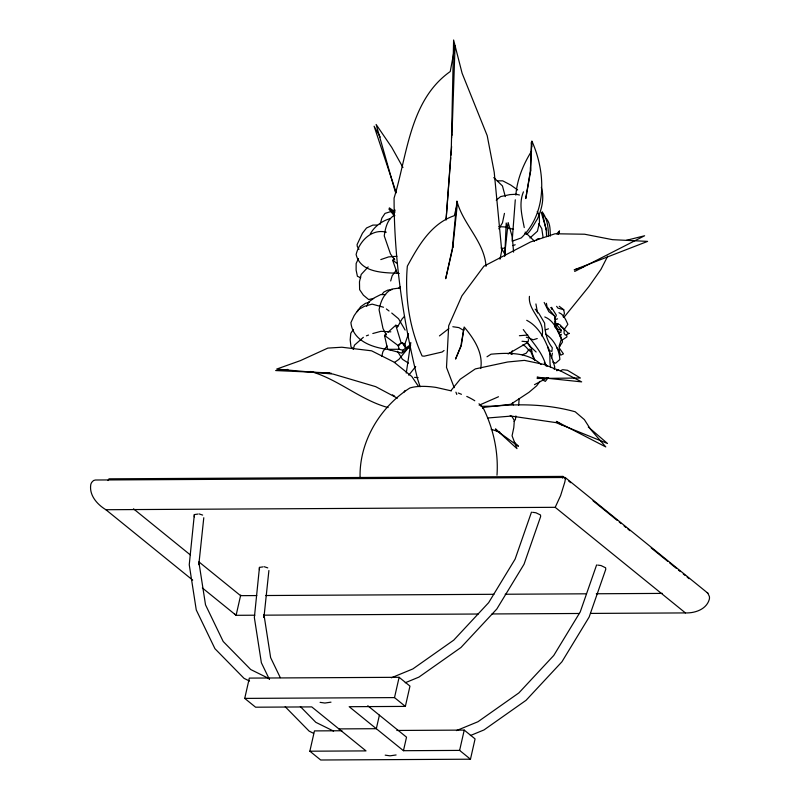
<?xml version="1.0" encoding="UTF-8"?>
<svg xmlns="http://www.w3.org/2000/svg" width="800" height="800" viewBox="0 0 800 800"><rect width="100%" height="100%" fill="white"/><g stroke="black" fill="none" stroke-linecap="round" stroke-linejoin="round"><path stroke-width="1.2" d="M451.6 138.06L451.6 134.44M194.32 516.84L194.34 514.59L197.9 514.08M259.43 569.64L259.46 567.39L263.02 566.88M519.13 398.53L518.71 405.2M526.9 192.19L530.64 170.92L531.39 142.42L531.81 146.9M452.93 242.45L452.78 247.97L457.42 203.16L454.32 215.68C431.01 223.62 418.43 245.8 407.34 266.17C404.62 296.69 409.41 328.05 422.11 355.98L424.17 356.19L442.12 352.01L444.06 350.51M480.73 368.52C483.33 352.63 473.84 338.59 464.16 326.99L460.84 346.06L455.55 359.07L461.32 345.54M360.08 477.06C359.29 441.48 380.31 406.74 409.88 387.99A39.05 13.23 12.8 0 1 436.03 387.41L451.37 390.88M451.98 135.32L455.04 45.78L450.25 71.52C409.7 100.14 407.38 154.68 394.08 198.09C394.07 259.03 402.99 319.44 417.45 378.55L420.1 386.77M496.99 475.21C498.54 452.76 493.71 430.03 484.08 409.74A46.29 15.68 12.8 0 0 478.99 403.79M504.78 256.05L506.2 223.03L507.73 229.07M515.29 199.8L512.15 241.2L521.25 237.92C547.37 212.62 545.7 172.14 531.87 141.04L530.29 171.28L525.77 198.56L526.71 193.25M450.76 157.73L446.05 220.04L451.31 148.21L453.61 40L462.11 73.26L487.2 135.65L494.21 172.18L501.74 250.7L499.99 259.24M450.94 155.24L451.6 146.51M562.67 478.1L562.95 476.41L108.98 478.83L108.05 480.53M194.34 514.59L189.25 564.75L196.26 609.95L214.94 648.69L244.03 678.34L249.54 681.07M203.79 517.72L198.82 564.65L198.88 562.08L205.52 604.83L223.19 641.48L250.71 669.53L269.55 678.84M259.46 567.39L254.36 617.55L261.37 662.75L269.38 679.35M268.9 570.52L263.94 617.45L264 614.87L270.63 657.63L280.27 677.62M504.54 255.88L508.15 222.57L512.28 237L513.58 252.11M515.87 195.12C517.04 179.43 523.3 164.33 531.61 151.06M528.44 339.54L528.14 341.84L522 341.27M515.89 415.93L515.41 419.53L514.08 421.39M556.4 324.36L561.19 330.14L560.88 332.41L557.99 331.76M406.26 373.07L410.81 342.49M461.49 344.38L463.76 329.25L463.61 330.37L458.87 327.6L452.84 326.73M380.1 224.35L381.89 218.04L385.03 213.4L395.25 210.18M551.56 357.85L552.39 353.18M504.46 213.37L502.45 222.88L498.81 228.84M554.23 369.35L554.75 367.02L553.03 360.93L547.48 346.98M240.71 595.04L236.11 615.31L234.45 613.9M341.92 730.75L314.46 730.9L309.85 751.2L366.01 750.9L311.75 706.9L255.58 707.2L244.73 698.4L249.34 678.1L399.12 677.3L409.97 686.1L405.36 706.4L349.19 706.7L403.45 750.7L459.62 750.4L470.47 759.2L475.08 738.9L464.23 730.1L396.83 730.46M379.4 715.17L376.32 728.7L338.88 728.9M405.36 706.4L394.51 697.6L399.12 677.3M403.45 750.7L406.53 737.17L367.77 705.74M459.62 750.4L464.23 730.1M452.51 249.15L445.69 278.7L452.35 248.48L456.92 201.08C463.11 224.57 484.36 241.47 486.04 266.35M381.76 356.23L382.94 351.56L387.01 346M523.44 191.83C518.61 203.42 522.01 215.79 524.26 227.56M402.79 350.24L402 353.17L387.62 349.34L399.11 349.26L402.79 350.24L410.41 344.77M390.68 280.96L392.16 275.76L396.32 270.18M353.23 349.32L354.47 345.17L363.36 337.31M541.91 336.05C546.18 321.31 527.76 311.24 529.43 296.36M511.16 354.35L512.25 350.85M531.48 512.14L515.11 559.13L488.64 602.67L453.76 640.12L412.84 668.94L391.33 677.81M596.6 564.94L580.23 611.93L553.76 655.47L518.87 692.92L477.96 721.74L456.44 730.61M405.68 347.65L404.88 344.07L408.52 333.69M558.19 234.34L559.52 230.86L556.78 233.79M558.5 233.65L559.38 231.47L558.2 233.88M554.8 319L556.36 315.2L552.78 309.48L550.71 307.53M554.63 325.91L555.62 321.8L554.41 315.8L547.05 306.88L546.41 303.31M366.71 306.25L368.6 302.05L374.63 297.67L380.73 294.59L385.66 294.58M358.43 258.58L356.15 263.49L356.11 270.04L357.42 276.31L360.72 277.72M607.71 256.2L600.89 269.5L588.82 286.67L563.87 317.44M370.31 233.92C374.37 226.44 382.23 220.71 390.44 218.55M559.5 346.64L560.46 344.89M105.88 509.72L555.2 507.32L560.61 495.6L564.72 482.39A7.42 1.27 -73.6 0 0 565.24 479.62L565.17 477.5L95.38 480.01L93.53 480.54L91.91 482.14A7.42 6.87 41.5 0 0 90.73 484.91C89.18 495.51 97.41 504.61 105.88 509.72L192.7 580.12M397.31 327.28L402.13 318.87L404.55 316.3M398.23 346.07L399.44 343.99M563.13 316.82L564.42 313.5L563.76 309.74L559.24 306.29M560.17 336.4L561.4 334.3M404.03 392.11L405.1 390.43M559.63 346.36L562.53 341.97C560.89 336.4 558.87 330.63 554.51 326.58M357.29 311.71L360.6 306.76L365.38 303.39L369.5 302.25M353.36 329.44L350.8 333.26L350.18 339.86L350.98 346.76L353.45 348.91M540.02 381.31L536.69 385.79L528.94 392.34L510.78 404.3L494.46 406.16L480.98 406.34M529.31 349.06L526.19 353.25L522.22 354.8M536.21 240.53L537.37 238.98L539.39 238.52M548.18 377.69L545.33 381.37L542.25 379.73M408.74 375.21L415.72 366.48M450.95 390.62L460.19 379.25L475.3 368.92L507.61 362L524.44 360.37L543.81 364.41L561.51 371.41L581.66 381.88L537.09 377.19L542.62 378.41M381.87 294.51L383.88 292.05L387.77 290.13L392.09 289.6M396.64 271.78L392.69 260.32L394.38 258.48M368.17 266.91L361.18 274.45L359.47 281.78L359.62 289.65L363.38 295.18L368.66 299.55L373.65 298.41M387.36 348.18L384.51 335.38L386.24 333.82M387.97 332.27L395.77 325.25L398.16 325.89M399.11 349.26L398.31 345.69L401.2 343.09L404.88 344.07M402.86 352.39L410.66 345.38M398.48 288.45L400.19 286.92M439.44 335.91L448.81 328.61M496.23 200.19L500.64 196.59L509.92 194.6L516.16 194.25L519.45 195.01M529.95 237.97L537.43 231.19L539.48 222.43L539.31 215.34L537.24 211.44M394.41 362.5L398.92 359.36L407.19 349.22L402.57 342.72M394.35 215.3C387.18 219.38 385.33 228.35 384.25 235.89L390.49 253.96L394.79 259.9M562.02 340.15L566.95 336.91L566.68 335.01M487 356.79L491.02 354.2C508.3 352.67 527.49 351.94 541.18 364.51M556.07 325.13L558.15 323.85M508.09 353.97L526.86 342.98M534.49 384.66L547.15 377.94M574.68 271.47L644.62 235.76L626.52 240.28M560.61 370.71L562.66 369.68L567.5 370.29L580.38 378.01L537.12 378.47M479.16 405.2L498.49 396.75M405.26 682.75L418.88 677.13L460.95 647.5L496.82 609L524.04 564.23L540.63 516.58L540.51 514.99L535.94 512.77L532.6 512.3M470.38 735.55L484 729.93L526.07 700.3L561.93 661.79L589.15 617.03L605.75 569.38L605.62 567.79L601.05 565.57L597.71 565.09M512.95 245.62L515.21 244.76M482.53 408.16L484.81 407.29C514.91 403.41 545.8 403.62 575.2 411.77L584.36 419.61L590.67 429.46L605.78 446.92L556.31 421.39L562.49 425.27M555.32 319.64L557.54 318.82M366.39 335.83L368.53 335.06M545.27 329.92L548.46 328.82M380.8 259.59L388.56 256.92L396.92 256.28M537.24 338.53L533.25 339.79L526.3 337.19M583.58 266.93L574.17 269.87L647.59 241.39L612.56 239.68L584.59 234.22L555.03 233.77L530.57 241.96L483.94 266.17L461.9 295.87L448.68 325.79L446.5 367.42L454.22 387.68M372.81 333.52L381 331.3L390.84 331.85M556.69 370.59L559.05 370.14L556.62 370.59M330.99 702.16L324.9 703.04L320.08 702.35M396.1 754.96L390.01 755.84L385.2 755.15M399.86 287.97L391.89 289.07C384.06 293.05 380.55 301.59 379.08 309.79L382.99 328.5L386.32 334.93M406.9 348.27L410.46 347.84M287.92 369.45L275.65 370.56L329.63 372.94M519.4 335.71L527.83 335.04M488.02 417.97L511.3 416.08L555.92 422.61L607.5 443.49L588.28 426.98M325.81 373.41L331.17 373.19M398.3 273.25C383.31 272.79 360.41 272.67 356.12 254.49C359.34 241.17 371.71 228.4 386.3 232.2M590.57 613.42L685.43 612.92C694.81 613.25 706.32 609.5 709.24 599.57A7.42 6.87 41.5 0 0 709.38 596.5L707.85 593.17L565.28 477.57M497.62 180.86L502.7 180.83L510.75 185.04L517.66 189.96M377.13 225.07L372.89 225.09L366.54 227.98L362.45 233.23L357.11 244.53L357.22 246.26L358.99 249.34M256.8 595.57L240.57 595.65L199.09 562.02M265.53 595.52L493.94 594.3M505.17 594.24L586.3 593.81M596.29 593.76L662.44 593.4M254.83 615.21L236.11 615.31L202.34 587.94M263.56 615.17L478.24 614.02M491.97 613.95L579.34 613.48M244.73 698.4L394.51 697.6M470.47 759.2L320.7 760L309.85 751.2M501.43 248.24L505 248.22M498.77 226.68L504.39 226.91L513.51 229.35M414.57 377.36L418.14 377.69M391 349.74C374.66 348.34 352.85 341.93 350.91 322.64L354.13 315.66L358.29 309.7L364.52 306.27L372.15 304.13L383.51 307.24M397.04 272.92L399.31 273.49M491.13 429.25L499.83 432.15M561.19 330.14L557.53 329.13L555.5 325.2L554.63 321M563.76 309.74L558.01 308.14L556.62 306.33M388.13 407.59C360.42 400.06 338.31 379.28 310.62 371.46M199.09 513.91L202.64 515.08M264.21 566.71L267.75 567.88M524.92 233.34L527.21 234.18L534.55 241.29M555.67 323.22L559.98 324.8L564.3 329.27M544.78 316.96C554.01 320.57 557.67 330.77 561.32 339.2L559.15 345.98L559.47 351.68L560.69 355.19L563.44 353.88L559.56 348.4M548.72 350.44L551.9 351.41L552.28 347.74C546.86 341 544.85 331.66 544.63 323.13L539.03 313.65L535.17 309.13M458.26 393.01L461.45 394.29M552.78 362.06L555.59 363.25L559.86 359.5C559.25 349.53 554.05 339.69 545.68 334.15M333.56 731.09L315.82 722.32L300.34 706.55M313.55 733.32L309.14 731.14L285.19 706.72M509.41 352.52L512.46 354.03M558.98 312.69C563.91 314.5 565.77 319.97 567.86 324.33L564.23 329.43L564.05 333.12L565.35 335.08L569.35 333.36L568.06 333.12L565.06 329.94M522.73 344.95C526.87 345.96 527.71 351.14 531.94 351.94L531.39 348.37L526.41 341.62M397.36 398.17L375.65 386.64L332.97 374.04L276.7 369.07L300.3 360.67L327.83 348.1L341.85 347.23L371.57 350.81L393.97 362.08L411.79 376.48L418.55 386.52M392.38 394.87L394.51 396.06M493.77 177.6L502.45 185.93L505.29 196.61M408.45 363.14L402.41 359.26L397.44 351.24M526.72 320.31C536.7 325.48 542.79 335.17 547 345.24C551.55 351.83 548.92 359.57 550.53 366.89M392.69 260.32L396.73 263.13M510.23 415.49L512.22 416.9L514.34 420.53L513.8 427.6L512.07 435.8L516.97 448.63L495.52 428.94L498.3 431.82M395.17 212.02L389.35 207.87L394.85 215.7M495.36 429.71L518.42 446.28L514.13 442.02M393.31 212.21L388.85 208.96L394.07 215.57M554.41 315.8L548.85 311.73L544.19 302.48M560.51 326.43L564.17 329.12M384.51 335.38L398.31 345.69M386.37 308.96L389.05 311M707.27 592.72L707.85 593.17M562.95 476.41L565.86 478.77M568.77 481.13L570.71 482.7M593.03 500.79L617.28 520.46M619.23 522.04L621.17 523.61M624.08 525.97L626.02 527.54M627.96 529.12L629.9 530.69M651.24 548L667.74 561.37M669.68 562.95L676.47 568.45M678.41 570.03L680.35 571.6M683.26 573.96L685.2 575.53M687.14 577.11L689.08 578.68M555.2 507.32L685.43 612.92M133.5 508.83L190.41 554.98M391.74 313.05L398.53 318.72L405.14 330.09M536.12 351.99L530.75 346.92L526.53 341.43M545.26 217.74C550.68 222.24 549.98 229.78 550.36 236.11M556.64 347.56L559.59 350.94M543.93 216.03L541.29 212.6L546.58 230.35L545.76 228.19M544.33 362.63L547.08 366.23M523.27 329.54C531.54 341.19 542.35 351.78 546.06 366M501.19 247.81L505.22 254.86M538.8 223.74L541.76 228.59L543.11 237.52M402.37 342.75L405.71 348.41M380.19 137.04L374.1 126.22L396.25 192.81M512.43 403.01L513.36 404.91M402.96 167.5L391.72 147.34L376.12 124.45L395.31 191.94M531.05 352.34L533.84 358.73M530.65 349.41L535 360.58M455.93 392.18L456.79 394.43M395.77 325.25L401.2 343.09M525.24 232.02C526.29 240.23 536.41 219.66 537.29 219.23C541.8 209.2 544.61 198.27 541.33 187.42M535.92 303.95L537.54 312.97M546.58 236.62L546.28 230.57L542.16 211.85C547.5 218.9 548.41 227.96 548.51 236.52M551.77 307.3L551.87 309.42M530.49 167.43L530.64 170.92M466.77 396.42A46.29 15.68 12.8 0 1 474.78 400.76"/></g></svg>
